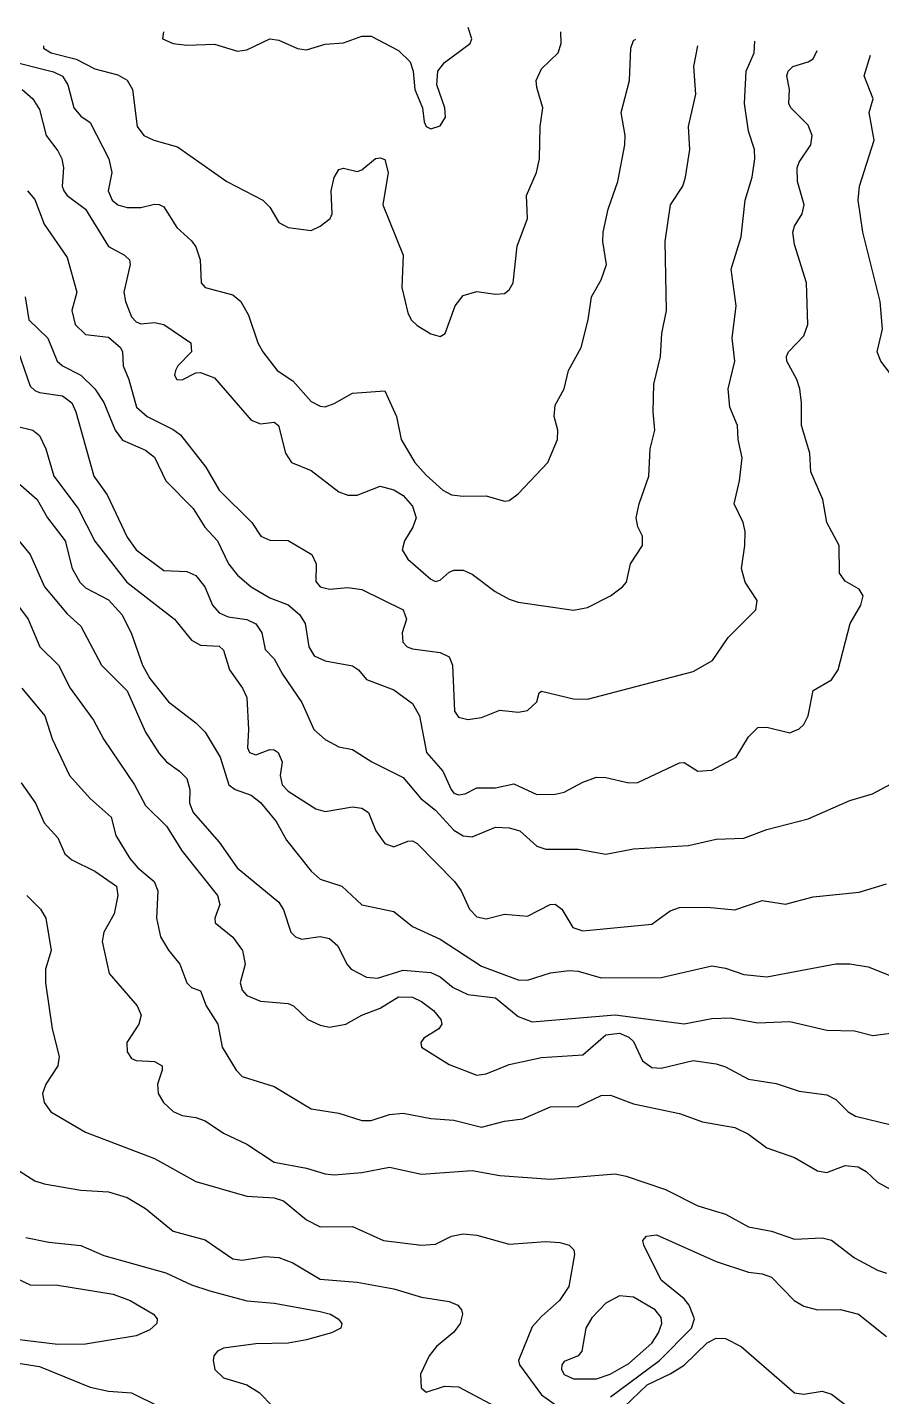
# Model space of a CAD drawing. Header units: inches. Extents: x 3311818 to 3313075, y 1372003 to 1372737.
# Drawn here: x 3312428.5 to 3312499.2, y 1372610.5 to 1372723.8 of the extents above; entities that cross this region are included whole.
import ezdxf

# ---------------------------------------------------------------- set-up
doc = ezdxf.new("R2010")
doc.units = ezdxf.units.IN
doc.header["$MEASUREMENT"] = 0

msp = doc.modelspace()

# ---------------------------------------------------------------- linework, layer by layer
for points, elevation in [([(3312429.79, 1372722.29), (3312429.79, 1372722.1), (3312430.42, 1372721.72), (3312432.51, 1372721.2), (3312434.04, 1372720.38), (3312435.94, 1372719.9), (3312436.71, 1372719.45), (3312437.15, 1372718.67), (3312437.54, 1372715.62), (3312438.1, 1372714.86), (3312438.92, 1372714.48), (3312440.9, 1372713.92), (3312444.98, 1372711.05), (3312447.95, 1372709.52), (3312448.52, 1372708.93), (3312449.28, 1372707.66), (3312450.05, 1372707.24), (3312451.95, 1372707.01), (3312452.71, 1372707.36), (3312453.53, 1372708), (3312453.7, 1372708.38), (3312453.6, 1372710.29), (3312453.86, 1372711.39), (3312454.24, 1372712.05), (3312454.62, 1372712.16), (3312455.76, 1372711.89), (3312456.14, 1372712.03), (3312457.29, 1372712.96), (3312457.67, 1372713.03), (3312458.05, 1372712.89), (3312458.32, 1372711.81), (3312457.9, 1372709.14), (3312459.58, 1372704.95), (3312459.45, 1372702.28), (3312459.96, 1372700.19), (3312460.23, 1372699.61), (3312460.72, 1372699.15), (3312461.86, 1372698.45), (3312462.62, 1372698.24), (3312463.06, 1372698.47), (3312463.88, 1372700.76), (3312464.53, 1372701.62), (3312465.67, 1372701.96), (3312467.2, 1372701.74), (3312467.96, 1372701.8), (3312468.34, 1372702.08), (3312468.69, 1372702.66), (3312469, 1372705.71), (3312469.86, 1372708), (3312469.79, 1372709.91), (3312470.61, 1372711.81), (3312470.86, 1372712.95), (3312470.92, 1372715.62), (3312471.14, 1372717.15), (3312470.63, 1372718.85), (3312470.59, 1372719.43), (3312471.01, 1372720.38), (3312472.39, 1372721.72), (3312472.64, 1372722.48), (3312472.61, 1372723.44)], 4472), ([(3312439.74, 1372723.44), (3312439.64, 1372722.86), (3312440.53, 1372722.48), (3312441.66, 1372722.35), (3312443.95, 1372722.43), (3312445.85, 1372721.85), (3312446.62, 1372721.95), (3312448.52, 1372722.87), (3312449.28, 1372722.77), (3312450.81, 1372722.07), (3312451.57, 1372721.95), (3312453.1, 1372722.42), (3312454.62, 1372722.54), (3312456.14, 1372723.1), (3312456.91, 1372723.09), (3312459.19, 1372721.89), (3312460.16, 1372720.96), (3312460.39, 1372720.2), (3312460.53, 1372718.67), (3312461.18, 1372717.15), (3312461.3, 1372716), (3312461.48, 1372715.6), (3312461.86, 1372715.43), (3312462.62, 1372715.68), (3312463.08, 1372716.38), (3312463.02, 1372717.15), (3312462.35, 1372719.05), (3312462.43, 1372720.2), (3312463, 1372720.9), (3312465.11, 1372722.48), (3312465.25, 1372722.86), (3312464.96, 1372723.82)], 4471), ([(3312426.8, 1372721.1), (3312430.61, 1372720.13), (3312431.37, 1372719.79), (3312431.82, 1372719.05), (3312432.32, 1372717.15), (3312432.89, 1372716.48), (3312433.66, 1372715.93), (3312435.2, 1372712.95), (3312435.45, 1372711.81), (3312435.14, 1372710.29), (3312435.49, 1372709.52), (3312435.94, 1372709.14), (3312436.71, 1372708.92), (3312437.85, 1372708.92), (3312438.99, 1372709.17), (3312439.37, 1372709.16), (3312439.76, 1372708.96), (3312440.83, 1372707.24), (3312442.04, 1372706.16), (3312442.42, 1372705.65), (3312442.76, 1372704.57), (3312442.84, 1372702.66), (3312443.19, 1372702.28), (3312445.47, 1372701.67), (3312446.14, 1372701.14), (3312446.76, 1372700), (3312447.53, 1372697.71), (3312447.96, 1372696.95), (3312449.13, 1372695.42), (3312450.43, 1372694.55), (3312451.95, 1372692.86), (3312452.71, 1372692.45), (3312453.1, 1372692.42), (3312453.86, 1372692.67), (3312455.38, 1372693.53), (3312458.05, 1372693.73), (3312459.03, 1372691.61), (3312459.4, 1372689.71), (3312460.53, 1372687.8), (3312461.48, 1372686.74), (3312462.86, 1372685.51), (3312463.56, 1372685.13), (3312464.53, 1372685), (3312466.43, 1372685.04), (3312467.96, 1372684.6), (3312468.34, 1372684.66), (3312469.1, 1372685.21), (3312471.54, 1372687.8), (3312472.34, 1372689.71), (3312472.38, 1372690.47), (3312472.06, 1372691.61), (3312472.15, 1372692.54), (3312472.9, 1372693.9), (3312473.25, 1372695.42), (3312474.31, 1372697.33), (3312474.88, 1372699.61), (3312475.17, 1372701.52), (3312475.96, 1372702.93), (3312476.39, 1372704.19), (3312476.1, 1372706.09), (3312476.13, 1372706.86), (3312476.53, 1372708.76), (3312477.33, 1372711.05), (3312477.91, 1372714.1), (3312477.94, 1372714.86), (3312477.61, 1372716.77), (3312478.32, 1372719.43), (3312478.43, 1372722.1), (3312478.63, 1372722.73), (3312478.82, 1372722.83)], 4473), ([(3312428.04, 1372718.67), (3312428.91, 1372717.91), (3312429.46, 1372717.03), (3312430.01, 1372714.86), (3312430.99, 1372713.6), (3312431.31, 1372712.95), (3312431.45, 1372712.19), (3312431.35, 1372710.67), (3312431.48, 1372710.29), (3312431.75, 1372709.91), (3312433.26, 1372708.76), (3312435.18, 1372705.68), (3312436.5, 1372704.95), (3312436.91, 1372704.57), (3312436.96, 1372704.19), (3312436.45, 1372701.9), (3312436.58, 1372701.14), (3312437.09, 1372699.86), (3312437.47, 1372699.45), (3312437.85, 1372699.28), (3312438.99, 1372699.4), (3312439.76, 1372699.22), (3312441.99, 1372697.71), (3312442.04, 1372696.95), (3312440.92, 1372695.8), (3312440.73, 1372695.42), (3312440.65, 1372695.04), (3312440.84, 1372694.66), (3312441.28, 1372694.64), (3312442.42, 1372695.21), (3312442.8, 1372695.24), (3312443.95, 1372694.8), (3312447, 1372691.3), (3312447.76, 1372690.99), (3312448.9, 1372691.15), (3312449.24, 1372690.85), (3312449.82, 1372688.56), (3312450.33, 1372687.8), (3312451.95, 1372687.13), (3312454.24, 1372685.38), (3312455, 1372685.09), (3312455.76, 1372685.09), (3312457.67, 1372685.83), (3312458.81, 1372685.53), (3312459.57, 1372685.06), (3312460.34, 1372684.18), (3312460.64, 1372683.23), (3312460.38, 1372682.46), (3312459.67, 1372681.32), (3312459.48, 1372680.56), (3312459.97, 1372679.8), (3312461.86, 1372678.13), (3312462.24, 1372677.96), (3312462.62, 1372678.06), (3312463.39, 1372678.73), (3312463.77, 1372678.9), (3312464.53, 1372678.89), (3312465.29, 1372678.56), (3312467.18, 1372677.13), (3312468.34, 1372676.48), (3312469.1, 1372676.24), (3312473.68, 1372675.59), (3312474.82, 1372675.81), (3312476.73, 1372676.77), (3312477.74, 1372677.51), (3312478.06, 1372677.89), (3312478.39, 1372679.41), (3312479.39, 1372680.94), (3312479.39, 1372681.7), (3312479.01, 1372682.48), (3312478.87, 1372683.23), (3312479.1, 1372684.37), (3312479.92, 1372686.66), (3312480.01, 1372688.94), (3312480.41, 1372690.47), (3312480.27, 1372691.99), (3312480.31, 1372694.28), (3312480.87, 1372696.57), (3312480.99, 1372698.47), (3312481.37, 1372700.38), (3312481.26, 1372706.09), (3312481.71, 1372709.14), (3312482.72, 1372710.67), (3312482.95, 1372711.43), (3312483.29, 1372713.72), (3312483.2, 1372715.62), (3312483.79, 1372718.29), (3312483.63, 1372720.58), (3312483.95, 1372722.29)], 4474), ([(3312428.46, 1372710.29), (3312429.08, 1372709.56), (3312429.85, 1372707.54), (3312431.75, 1372704.76), (3312432.55, 1372701.9), (3312432.13, 1372700.38), (3312432.43, 1372699.23), (3312433.28, 1372698.39), (3312435.18, 1372698.17), (3312436.17, 1372697.33), (3312436.33, 1372696.95), (3312436.39, 1372695.8), (3312436.87, 1372694.66), (3312437.49, 1372692.37), (3312438.39, 1372691.61), (3312440.52, 1372690.54), (3312441.13, 1372690.09), (3312443.24, 1372687.42), (3312444.34, 1372685.51), (3312447.05, 1372682.84), (3312447.79, 1372681.7), (3312448.52, 1372681.37), (3312450.05, 1372681.34), (3312452, 1372680.18), (3312452.38, 1372679.41), (3312452.33, 1372677.95), (3312452.71, 1372677.51), (3312453.48, 1372677.32), (3312455, 1372677.46), (3312456.14, 1372677.3), (3312459.57, 1372675.6), (3312459.85, 1372674.84), (3312459.49, 1372673.7), (3312459.53, 1372672.94), (3312459.9, 1372672.55), (3312460.34, 1372672.37), (3312462.62, 1372672.07), (3312463.39, 1372671.71), (3312463.65, 1372671.03), (3312463.83, 1372667.22), (3312464.15, 1372666.71), (3312464.91, 1372666.52), (3312466.05, 1372666.7), (3312467.58, 1372667.29), (3312469.1, 1372667.14), (3312469.87, 1372667.26), (3312470.64, 1372667.98), (3312470.84, 1372668.74), (3312471.01, 1372668.88), (3312473.68, 1372668.24), (3312474.82, 1372668.2), (3312483.59, 1372670.49), (3312485.19, 1372671.41), (3312486.47, 1372673.32), (3312488.77, 1372675.6), (3312488.87, 1372676.37), (3312487.88, 1372677.89), (3312487.58, 1372679.03), (3312487.86, 1372680.94), (3312487.87, 1372682.08), (3312487.71, 1372682.84), (3312486.98, 1372684.37), (3312487.42, 1372686.28), (3312487.62, 1372688.18), (3312487.3, 1372689.71), (3312487.26, 1372690.85), (3312486.62, 1372692.37), (3312486.48, 1372693.9), (3312487.04, 1372696.18), (3312486.8, 1372698.09), (3312487.15, 1372700.76), (3312486.71, 1372703.81), (3312487.54, 1372706.48), (3312487.87, 1372709.52), (3312488.46, 1372711.43), (3312488.67, 1372712.95), (3312488.65, 1372713.72), (3312488.15, 1372715.24), (3312487.84, 1372717.53), (3312487.96, 1372720.2), (3312488.63, 1372721.72), (3312488.67, 1372722.67)], 4475), ([(3312428.28, 1372701.52), (3312428.58, 1372699.61), (3312430.16, 1372698.09), (3312430.94, 1372696.18), (3312431.36, 1372695.8), (3312432.89, 1372695.03), (3312434.05, 1372693.9), (3312434.8, 1372692.77), (3312435.72, 1372690.47), (3312436.33, 1372689.64), (3312438.23, 1372688.81), (3312438.99, 1372688.25), (3312439.93, 1372686.28), (3312442.19, 1372683.99), (3312443.16, 1372682.46), (3312444.2, 1372681.32), (3312445.11, 1372679.41), (3312445.85, 1372678.47), (3312447, 1372677.51), (3312448.52, 1372676.61), (3312450.05, 1372676.01), (3312450.99, 1372675.22), (3312451.45, 1372674.46), (3312451.75, 1372672.55), (3312452.21, 1372671.79), (3312453.1, 1372671.38), (3312455.38, 1372670.97), (3312455.87, 1372670.65), (3312456.53, 1372669.83), (3312458.81, 1372668.97), (3312460.34, 1372667.84), (3312460.92, 1372666.84), (3312461.5, 1372663.79), (3312462.85, 1372662.26), (3312463.53, 1372660.74), (3312463.77, 1372660.44), (3312464.15, 1372660.28), (3312464.69, 1372660.36), (3312465.67, 1372660.87), (3312467.2, 1372660.86), (3312468.72, 1372661.2), (3312470.63, 1372660.31), (3312472.15, 1372660.34), (3312472.91, 1372660.5), (3312474.44, 1372661.35), (3312475.58, 1372661.74), (3312476.34, 1372661.72), (3312478.25, 1372661.29), (3312479.01, 1372661.32), (3312482.44, 1372662.94), (3312482.82, 1372662.97), (3312483.97, 1372662.24), (3312485.11, 1372662.32), (3312487.14, 1372663.41), (3312488.16, 1372665.09), (3312488.92, 1372665.87), (3312489.68, 1372665.89), (3312491.59, 1372665.41), (3312492.35, 1372665.74), (3312492.73, 1372666.12), (3312493.11, 1372666.84), (3312493.5, 1372668.94), (3312495.02, 1372669.82), (3312495.57, 1372670.65), (3312496.58, 1372674.46), (3312497.47, 1372675.98), (3312497.65, 1372676.75), (3312497.31, 1372677.31), (3312496.16, 1372677.99), (3312495.7, 1372678.65), (3312495.67, 1372680.94), (3312494.63, 1372682.84), (3312494.31, 1372684.75), (3312493.32, 1372687.04), (3312493.23, 1372688.56), (3312492.54, 1372690.85), (3312492.55, 1372692.75), (3312492.4, 1372693.9), (3312492.15, 1372694.66), (3312491.32, 1372696.18), (3312491.29, 1372696.57), (3312491.47, 1372696.95), (3312492.73, 1372698.29), (3312493.07, 1372699.23), (3312492.97, 1372702.66), (3312491.97, 1372705.84), (3312491.84, 1372706.86), (3312491.97, 1372707.37), (3312492.61, 1372708.38), (3312492.78, 1372709.14), (3312492.21, 1372711.05), (3312492.18, 1372712.19), (3312492.35, 1372712.67), (3312493.33, 1372714.1), (3312493.42, 1372714.86), (3312493.11, 1372715.71), (3312491.65, 1372717.15), (3312491.51, 1372717.53), (3312491.56, 1372718.67), (3312491.33, 1372719.82), (3312491.44, 1372720.2), (3312491.84, 1372720.58), (3312493.11, 1372720.96), (3312493.5, 1372721.22), (3312493.84, 1372721.91)], 4476), ([(3312499.99, 1372695.04), (3312499.12, 1372696.18), (3312498.82, 1372696.95), (3312499.24, 1372698.85), (3312499.07, 1372701.14), (3312497.62, 1372706.86), (3312497.25, 1372709.52), (3312497.36, 1372710.67), (3312498.56, 1372714.48), (3312498.15, 1372716.77), (3312498.49, 1372717.91), (3312497.74, 1372719.82), (3312498.25, 1372721.53)], 4477), ([(3312427.44, 1372697.71), (3312428.7, 1372694.13), (3312429.08, 1372693.75), (3312429.46, 1372693.6), (3312431.37, 1372693.33), (3312432.13, 1372692.74), (3312432.46, 1372691.99), (3312433.95, 1372686.66), (3312435.07, 1372685.13), (3312436.71, 1372681.61), (3312437.47, 1372680.56), (3312439.76, 1372678.86), (3312441.66, 1372678.77), (3312442.42, 1372678.45), (3312443.15, 1372677.51), (3312443.79, 1372675.98), (3312444.33, 1372675.35), (3312445.09, 1372675.03), (3312446.62, 1372674.81), (3312447.38, 1372674.44), (3312447.87, 1372673.7), (3312448.14, 1372672.33), (3312448.9, 1372671.54), (3312449.57, 1372670.27), (3312451.19, 1372667.92), (3312452.18, 1372665.69), (3312453.1, 1372664.88), (3312454.24, 1372664.25), (3312455.38, 1372664.03), (3312456.97, 1372663.03), (3312459.57, 1372661.73), (3312461.03, 1372659.98), (3312462.24, 1372659.03), (3312463.77, 1372657.36), (3312464.53, 1372656.89), (3312465.29, 1372656.82), (3312467.2, 1372657.61), (3312468.34, 1372657.57), (3312469.24, 1372657.31), (3312470.63, 1372656.05), (3312471.39, 1372655.79), (3312474.06, 1372655.79), (3312476.34, 1372655.37), (3312478.63, 1372655.81), (3312483.2, 1372656.1), (3312485.49, 1372656.62), (3312487.78, 1372656.71), (3312489.68, 1372657.43), (3312493.11, 1372658.29), (3312496.54, 1372659.82), (3312498.42, 1372660.36), (3312500.74, 1372661.61)], 4477), ([(3312427.56, 1372690.82), (3312428.9, 1372690.47), (3312429.46, 1372690.03), (3312429.99, 1372688.94), (3312430.64, 1372686.66), (3312432.66, 1372683.99), (3312434.04, 1372681.3), (3312436.69, 1372677.89), (3312440.64, 1372674.84), (3312442.04, 1372673.1), (3312442.8, 1372672.69), (3312444.33, 1372672.6), (3312444.71, 1372672.26), (3312445.18, 1372670.65), (3312446.27, 1372669.12), (3312446.62, 1372668.36), (3312446.76, 1372665.69), (3312446.68, 1372664.17), (3312446.85, 1372663.79), (3312447.38, 1372663.59), (3312448.52, 1372664.05), (3312448.9, 1372664.01), (3312449.22, 1372663.79), (3312449.55, 1372663.03), (3312449.38, 1372661.88), (3312449.56, 1372661.12), (3312450.05, 1372660.59), (3312452.33, 1372659.12), (3312453.1, 1372658.9), (3312455.38, 1372659.29), (3312456.14, 1372659.2), (3312456.69, 1372658.83), (3312457.31, 1372657.31), (3312458.05, 1372656.25), (3312458.81, 1372655.98), (3312459.96, 1372656.45), (3312460.34, 1372656.48), (3312460.72, 1372656.26), (3312463.83, 1372653.12), (3312464.36, 1372652.35), (3312465.07, 1372650.83), (3312465.67, 1372650.18), (3312466.43, 1372650.02), (3312467.96, 1372650.4), (3312469.87, 1372650.24), (3312471.73, 1372651.21), (3312472.15, 1372651.23), (3312472.7, 1372650.83), (3312473.62, 1372649.3), (3312474.44, 1372649.02), (3312480.16, 1372649.59), (3312481.68, 1372650.69), (3312482.44, 1372650.97), (3312484.73, 1372651), (3312487.02, 1372650.78), (3312489.3, 1372651.53), (3312491.21, 1372651.24), (3312493.5, 1372651.84), (3312497.31, 1372652.23), (3312499.59, 1372652.92)], 4478), ([(3312426.66, 1372687.04), (3312429.28, 1372684.75), (3312430.13, 1372683.23), (3312431.58, 1372681.32), (3312432.17, 1372679.03), (3312432.79, 1372677.89), (3312433.28, 1372677.43), (3312435.18, 1372676.43), (3312436.28, 1372675.22), (3312437.06, 1372673.7), (3312437.98, 1372671.03), (3312438.61, 1372669.92), (3312440.14, 1372667.98), (3312442.42, 1372666.24), (3312443.19, 1372665.48), (3312444.42, 1372663.41), (3312445.15, 1372661.12), (3312445.66, 1372660.74), (3312447, 1372660.27), (3312447.76, 1372659.66), (3312449.05, 1372658.07), (3312449.9, 1372656.55), (3312451.95, 1372653.96), (3312452.71, 1372653.32), (3312454.49, 1372652.74), (3312456.14, 1372651.18), (3312458.81, 1372650.62), (3312460.34, 1372649.4), (3312462.62, 1372648.33), (3312466.05, 1372646.1), (3312469.1, 1372644.98), (3312469.87, 1372644.96), (3312471.77, 1372645.56), (3312473.3, 1372645.75), (3312474.06, 1372645.69), (3312475.96, 1372645.14), (3312480.92, 1372645.17), (3312485.11, 1372646.13), (3312486.25, 1372645.94), (3312487.78, 1372645.41), (3312489.68, 1372645.22), (3312495.4, 1372646.29), (3312496.54, 1372646.3), (3312498.07, 1372646.05), (3312500.36, 1372645.15)], 4479), ([(3312426.52, 1372682.84), (3312428.7, 1372680.19), (3312429.87, 1372677.51), (3312431.75, 1372675.26), (3312432.89, 1372674.25), (3312434.59, 1372671.03), (3312436.71, 1372668.9), (3312438.23, 1372665.48), (3312439.37, 1372663.72), (3312439.99, 1372663.03), (3312441.05, 1372662.26), (3312441.66, 1372661.63), (3312441.92, 1372660.74), (3312441.89, 1372659.6), (3312442.18, 1372658.83), (3312444.33, 1372656.36), (3312445.82, 1372654.26), (3312449.28, 1372651.41), (3312449.66, 1372650.77), (3312450.28, 1372648.92), (3312450.67, 1372648.54), (3312451.19, 1372648.33), (3312452.71, 1372648.56), (3312453.48, 1372648.4), (3312454.16, 1372647.78), (3312454.92, 1372646.26), (3312455.27, 1372645.87), (3312456.53, 1372645.21), (3312457.44, 1372645.11), (3312459.57, 1372645.77), (3312461.86, 1372645.57), (3312462.62, 1372645.22), (3312463.71, 1372644.35), (3312464.91, 1372643.76), (3312467.2, 1372643.49), (3312469.1, 1372641.94), (3312470.25, 1372641.51), (3312477.11, 1372642.08), (3312482.82, 1372641.33), (3312485.11, 1372641.78), (3312486.64, 1372641.83), (3312488.92, 1372641.42), (3312491.59, 1372641.52), (3312494.64, 1372640.82), (3312496.93, 1372640.76), (3312498.45, 1372640.37), (3312500.36, 1372640.63)], 4480), ([(3312427.09, 1372676.75), (3312428.53, 1372674.84), (3312429.5, 1372672.55), (3312431.05, 1372671.03), (3312431.99, 1372669.12), (3312433.94, 1372666.46), (3312434.8, 1372664.87), (3312437.34, 1372661.12), (3312438.23, 1372659.41), (3312439.98, 1372657.69), (3312441.28, 1372655.64), (3312444.2, 1372651.97), (3312444.38, 1372651.21), (3312443.97, 1372650.07), (3312444, 1372649.69), (3312445.47, 1372648.52), (3312446.27, 1372647.4), (3312446.48, 1372646.26), (3312446.09, 1372644.73), (3312446.23, 1372644.11), (3312446.62, 1372643.67), (3312447.76, 1372643.2), (3312450.05, 1372643.03), (3312450.49, 1372642.83), (3312451.68, 1372641.68), (3312452.71, 1372641.23), (3312453.48, 1372641.07), (3312454.82, 1372641.3), (3312456.14, 1372642.04), (3312457.67, 1372642.62), (3312459.19, 1372643.58), (3312460.34, 1372643.53), (3312461.1, 1372643.18), (3312462.07, 1372642.44), (3312462.7, 1372641.68), (3312462.78, 1372641.3), (3312462.51, 1372640.92), (3312461.27, 1372640.16), (3312461.02, 1372639.78), (3312461.1, 1372639.4), (3312463.39, 1372637.96), (3312465.67, 1372637.09), (3312466.43, 1372637.2), (3312468.34, 1372637.96), (3312471.01, 1372638.55), (3312474.44, 1372638.77), (3312476.34, 1372640.43), (3312477.49, 1372640.56), (3312478.25, 1372640.24), (3312478.63, 1372639.88), (3312479.39, 1372638.28), (3312480.16, 1372637.72), (3312480.92, 1372637.67), (3312483.59, 1372638.29), (3312485.49, 1372638.01), (3312486.25, 1372637.78), (3312488.16, 1372636.75), (3312490.45, 1372636.4), (3312492.35, 1372635.77), (3312494.64, 1372635.47), (3312495.4, 1372635.07), (3312496.41, 1372634.06), (3312497.01, 1372633.68), (3312499.97, 1372632.97)], 4481), ([(3312427.99, 1372669.12), (3312429.91, 1372666.84), (3312430.52, 1372664.93), (3312431.96, 1372661.88), (3312433.65, 1372659.98), (3312435.4, 1372658.45), (3312435.79, 1372656.93), (3312436.94, 1372655.02), (3312437.6, 1372654.26), (3312438.97, 1372653.12), (3312439.26, 1372652.35), (3312439.14, 1372650.07), (3312439.49, 1372648.54), (3312440.14, 1372647.42), (3312441.09, 1372646.26), (3312441.66, 1372644.73), (3312442.04, 1372644.33), (3312442.8, 1372644.07), (3312443.27, 1372642.83), (3312444.22, 1372641.3), (3312444.6, 1372639.4), (3312445.74, 1372637.49), (3312446.23, 1372636.97), (3312448.9, 1372636.15), (3312451.95, 1372634.31), (3312454.24, 1372633.95), (3312456.14, 1372633.33), (3312456.91, 1372633.34), (3312458.43, 1372633.82), (3312459.57, 1372633.93), (3312461.86, 1372633.5), (3312463.77, 1372633.37), (3312466.05, 1372632.77), (3312467.96, 1372633.28), (3312469.48, 1372633.48), (3312471.77, 1372634.46), (3312474.06, 1372634.5), (3312475.96, 1372635.39), (3312476.73, 1372635.44), (3312478.63, 1372634.7), (3312482.44, 1372633.91), (3312484.35, 1372633.21), (3312487.02, 1372632.76), (3312488.16, 1372632.19), (3312489.68, 1372631.07), (3312491.97, 1372630.27), (3312493.88, 1372629.16), (3312494.64, 1372629.04), (3312496.16, 1372629.6), (3312497.23, 1372629.49), (3312497.9, 1372629.1), (3312498.83, 1372628.22), (3312500.74, 1372627.18)], 4482), ([(3312427.94, 1372661.28), (3312429.12, 1372659.6), (3312429.85, 1372657.98), (3312430.99, 1372656.72), (3312431.57, 1372655.4), (3312432.13, 1372654.9), (3312434.04, 1372653.96), (3312435.84, 1372652.74), (3312435.96, 1372651.97), (3312435.65, 1372650.45), (3312434.79, 1372648.92), (3312434.64, 1372648.16), (3312435.24, 1372645.49), (3312437.54, 1372642.83), (3312437.89, 1372642.06), (3312437.69, 1372641.3), (3312436.7, 1372639.78), (3312436.71, 1372639.01), (3312437.09, 1372638.47), (3312437.47, 1372638.29), (3312438.99, 1372638.21), (3312439.61, 1372637.87), (3312439.63, 1372637.49), (3312439.23, 1372636.35), (3312439.28, 1372635.58), (3312439.73, 1372634.82), (3312440.52, 1372634.09), (3312441.28, 1372633.76), (3312442.42, 1372633.59), (3312443.19, 1372633.31), (3312444.71, 1372632.29), (3312446.62, 1372631.37), (3312448.9, 1372629.88), (3312451.57, 1372629.39), (3312453.1, 1372628.91), (3312453.86, 1372628.83), (3312456.14, 1372629.03), (3312458.43, 1372629.47), (3312461.1, 1372628.89), (3312465.29, 1372629.19), (3312467.58, 1372628.79), (3312471.77, 1372628.48), (3312477.11, 1372628.91), (3312478.03, 1372628.72), (3312481.3, 1372627.61), (3312483.97, 1372626.27), (3312486.25, 1372625.58), (3312488.16, 1372624.54), (3312490.07, 1372624.16), (3312491.97, 1372623.51), (3312494.26, 1372623.62), (3312495.02, 1372623.42), (3312496.93, 1372621.97), (3312498.83, 1372620.95), (3312499.59, 1372620.69)], 4483), ([(3312428.42, 1372651.97), (3312429.56, 1372650.83), (3312429.99, 1372650.07), (3312430.43, 1372647.4), (3312429.97, 1372645.87), (3312429.95, 1372644.73), (3312430.51, 1372640.92), (3312431.1, 1372638.63), (3312430.97, 1372637.87), (3312429.99, 1372636.35), (3312429.71, 1372635.58), (3312429.85, 1372634.82), (3312430.41, 1372634.06), (3312433.28, 1372632.36), (3312438.99, 1372630.18), (3312442.42, 1372628.27), (3312446.62, 1372627.06), (3312448.9, 1372626.92), (3312449.66, 1372626.69), (3312451.57, 1372625.1), (3312452.71, 1372624.54), (3312455.38, 1372624.56), (3312457.95, 1372623.39), (3312461.1, 1372623), (3312462.24, 1372623.1), (3312463.58, 1372623.77), (3312464.53, 1372623.95), (3312465.67, 1372623.85), (3312468.34, 1372623.1), (3312471.39, 1372623.32), (3312472.53, 1372623.24), (3312473.31, 1372623.01), (3312473.69, 1372622.63), (3312473.76, 1372622.24), (3312473.28, 1372619.58), (3312472.52, 1372618.43), (3312471.01, 1372617.12), (3312470.25, 1372616.24), (3312469.11, 1372613.48), (3312469.21, 1372613.1), (3312471.01, 1372610.63), (3312472.53, 1372609.56)], 4484), ([(3312427.18, 1372629.55), (3312429.08, 1372628.35), (3312429.85, 1372628.08), (3312432.89, 1372627.56), (3312435.18, 1372627.42), (3312436.71, 1372626.96), (3312438.25, 1372626.06), (3312440.52, 1372624.17), (3312443.19, 1372623.46), (3312445.47, 1372621.89), (3312446.23, 1372621.77), (3312448.14, 1372622.07), (3312449.28, 1372622), (3312450.43, 1372621.55), (3312452.71, 1372620.21), (3312455.76, 1372619.94), (3312458.81, 1372619.4), (3312461.1, 1372618.72), (3312463.39, 1372618.35), (3312464.09, 1372618.05), (3312464.39, 1372617.67), (3312464.47, 1372617.29), (3312464.29, 1372616.53), (3312463.77, 1372615.8), (3312462.34, 1372614.62), (3312461.71, 1372613.86), (3312461.01, 1372612.33), (3312461.05, 1372611.19), (3312461.48, 1372610.85), (3312463, 1372611.33), (3312464.15, 1372611.29), (3312467.21, 1372609.67)], 4485), ([(3312428.32, 1372623.64), (3312430.23, 1372623.25), (3312432.89, 1372622.99), (3312434.8, 1372622.17), (3312439.92, 1372620.72), (3312442.04, 1372619.73), (3312443.57, 1372619.24), (3312446.62, 1372618.4), (3312448.9, 1372618.21), (3312452.71, 1372617.53), (3312453.56, 1372617.29), (3312454.18, 1372616.91), (3312454.49, 1372616.53), (3312454.42, 1372616.15), (3312453.65, 1372615.77), (3312451.57, 1372615.18), (3312450.05, 1372614.9), (3312447.38, 1372614.85), (3312444.71, 1372614.49), (3312444.2, 1372614.24), (3312443.9, 1372613.86), (3312443.83, 1372613.48), (3312443.98, 1372612.72), (3312444.71, 1372612.03), (3312446.62, 1372611.44), (3312447.66, 1372610.81), (3312448.78, 1372609.67)], 4486), ([(3312476.73, 1372610.45), (3312480.79, 1372613.48), (3312483.45, 1372616.15), (3312483.68, 1372616.91), (3312483.25, 1372618.05), (3312482.82, 1372618.56), (3312480.92, 1372620.11), (3312479.49, 1372623.01), (3312479.42, 1372623.39), (3312479.72, 1372623.77), (3312480.54, 1372623.87), (3312485.49, 1372621.65), (3312488.16, 1372620.79), (3312489.3, 1372620.64), (3312490.07, 1372620.37), (3312491.95, 1372618.43), (3312492.73, 1372617.97), (3312493.88, 1372617.67), (3312495.78, 1372617.7), (3312497.27, 1372617.29), (3312499.59, 1372615.46)], 4484), ([(3312426.42, 1372620.8), (3312428.7, 1372619.74), (3312430.99, 1372619.7), (3312435.56, 1372618.95), (3312436.97, 1372618.43), (3312438.9, 1372617.29), (3312439.21, 1372616.91), (3312439.18, 1372616.53), (3312438.61, 1372616.01), (3312437.47, 1372615.5), (3312433.28, 1372614.82), (3312430.99, 1372614.78), (3312427.56, 1372615.2)], 4487), ([(3312475.58, 1372611.95), (3312476.72, 1372612.33), (3312478.25, 1372613.22), (3312480.16, 1372614.91), (3312480.72, 1372615.77), (3312480.99, 1372616.53), (3312480.92, 1372617.03), (3312480.44, 1372617.67), (3312478.63, 1372618.71), (3312477.49, 1372618.82), (3312476.34, 1372618.22), (3312475.2, 1372616.99), (3312474.7, 1372616.15), (3312474.36, 1372614.24), (3312474.06, 1372613.85), (3312472.91, 1372613.38), (3312472.7, 1372613.1), (3312472.67, 1372612.72), (3312472.91, 1372612.31), (3312473.68, 1372611.96), (3312475.58, 1372611.95)], 4483), ([(3312477.87, 1372609.64), (3312479.77, 1372611.46), (3312481.68, 1372612.36), (3312482.82, 1372613.08), (3312484.73, 1372614.92), (3312485.49, 1372615.31), (3312486.25, 1372615.3), (3312487.55, 1372614.62), (3312491.97, 1372610.8), (3312492.73, 1372610.67), (3312494.26, 1372610.93), (3312495.02, 1372610.68), (3312496.84, 1372609.29)], 4485), ([(3312427.18, 1372613.32), (3312429.46, 1372612.98), (3312433.66, 1372611.25), (3312435.18, 1372610.93), (3312437.09, 1372610.78), (3312439.37, 1372609.67)], 4487)]:
    msp.add_lwpolyline(points, dxfattribs=dict(elevation=elevation))

doc.saveas('drawing.dxf')
